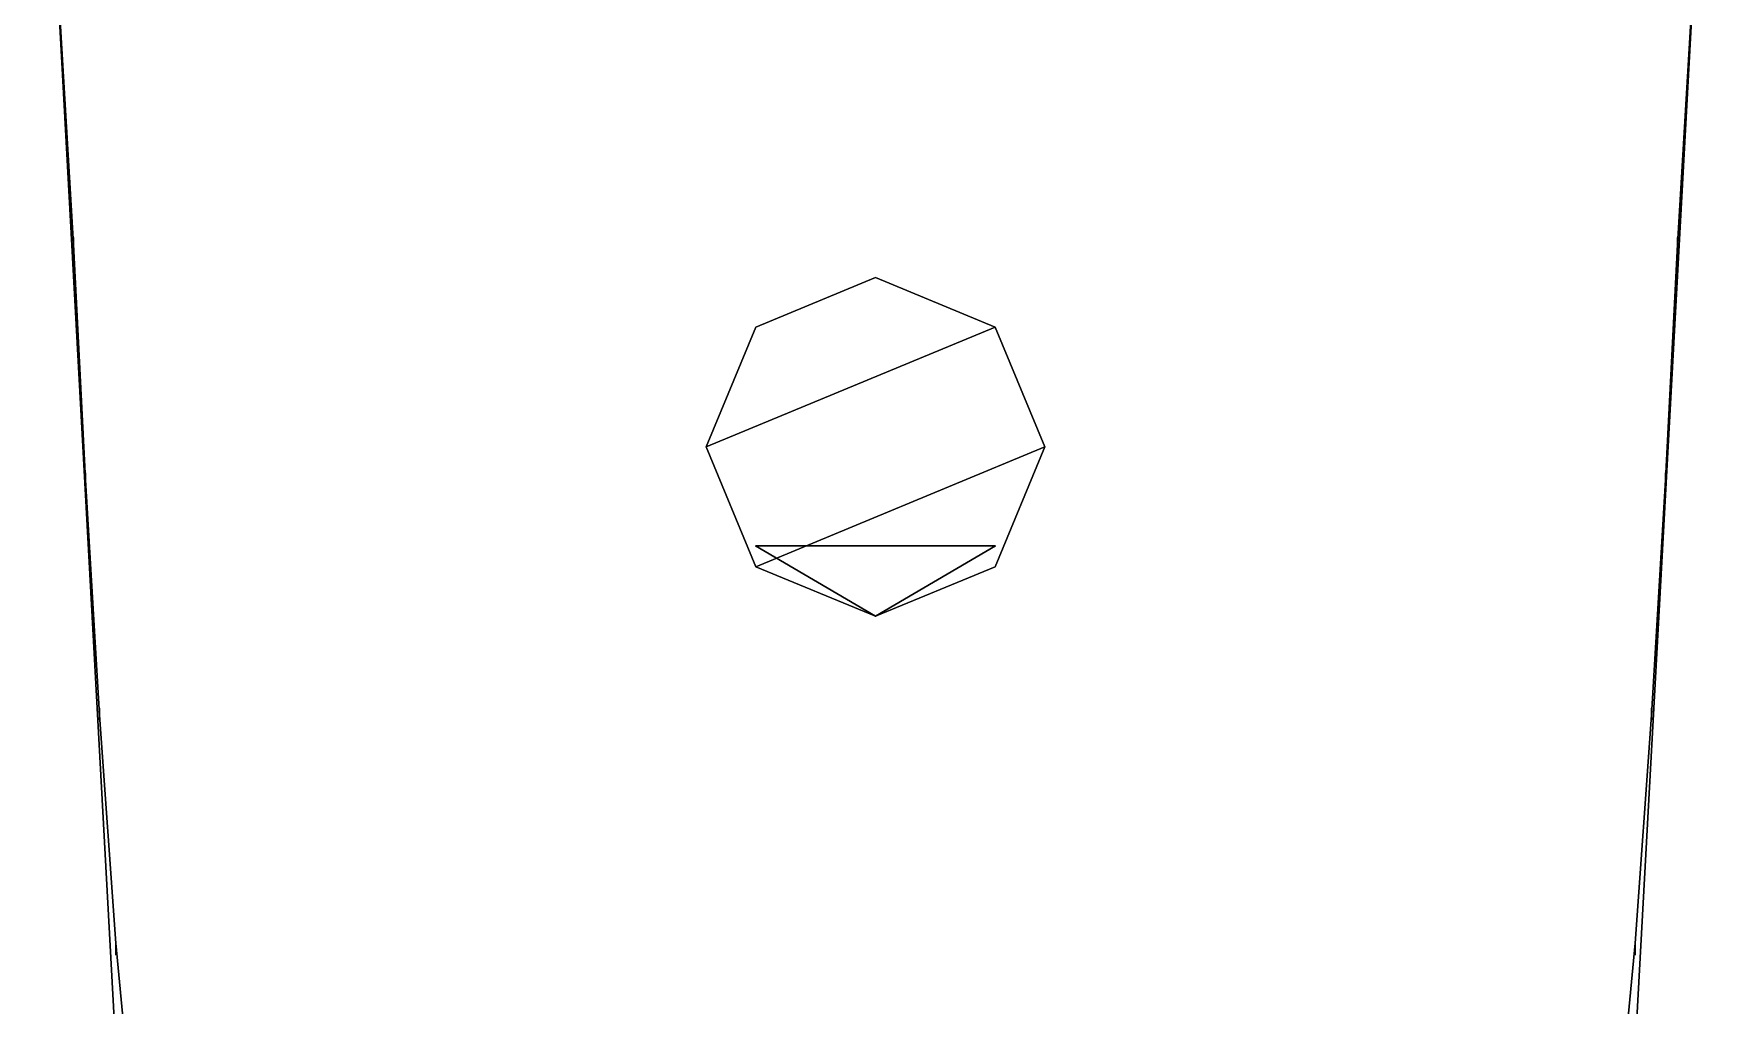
# Model space of a CAD drawing. Header units: millimetres. Extents: x -4 to 4, y -24.4 to 42.3.
# Drawn here: x -3.58 to 3.58, y -14.02 to -9.89 of the extents above; entities that cross this region are included whole.
import ezdxf

# ---------------------------------------------------------------- set-up
doc = ezdxf.new("R2010")
doc.units = ezdxf.units.MM
doc.layers.add('railings', color=6, linetype='Continuous')

msp = doc.modelspace()

# ---------------------------------------------------------------- linework, layer by layer
for points in [[(3.23, -14.21, -1.44), (-3.23, -14.21, -1.44), (-3.58, -7.84, -1.9), (3.58, -7.84, -1.9)], [(-3.58, -7.84, 1.68), (-3.23, -14.21, 1.68), (3.23, -14.21, 1.68), (3.58, -7.84, 1.68)], [(-3.58, -7.84, -1.9), (-3.23, -14.21, -1.44), (-3.23, -14.21, 1.68), (-3.58, -7.84, 1.68)], [(3.58, -7.84, 1.68), (3.23, -14.21, 1.68), (3.23, -14.21, -1.44), (3.58, -7.84, -1.9)], [(-0.72, -11.65, 3.86), (0.5091, -11.1409, 3.86), (0, -10.93, 3.86), (-0.5091, -11.1409, 3.86)], [(0.5091, -11.1409, 3.86), (-0.72, -11.65, 3.86), (-0.5091, -11.1409, 3.86), (0, -10.93, 3.86)], [(0, -10.93, 3.86), (-0.5091, -11.1409, 3.86), (-0.5091, -11.1409, 4.92), (0, -10.93, 4.92)], [(-0.5091, -11.1409, 3.86), (0, -10.93, 3.86), (0, -10.93, 4.92), (-0.5091, -11.1409, 4.92)], [(0.5091, -11.1409, 3.86), (0, -10.93, 3.86), (0, -10.93, 4.92), (0.5091, -11.1409, 4.92)], [(0, -10.93, 3.86), (0.5091, -11.1409, 3.86), (0.5091, -11.1409, 4.92), (0, -10.93, 4.92)], [(-0.5091, -11.1409, 3.86), (-0.72, -11.65, 3.86), (-0.72, -11.65, 4.92), (-0.5091, -11.1409, 4.92)], [(-0.72, -11.65, 3.86), (-0.5091, -11.1409, 3.86), (-0.5091, -11.1409, 4.92), (-0.72, -11.65, 4.92)], [(0.72, -11.65, 3.86), (-0.5091, -12.1591, 3.86), (-0.72, -11.65, 3.86), (0.5091, -11.1409, 3.86)], [(-0.5091, -12.1591, 3.86), (0.72, -11.65, 3.86), (0.5091, -11.1409, 3.86), (-0.72, -11.65, 3.86)], [(0.72, -11.65, 3.86), (0.5091, -11.1409, 3.86), (0.5091, -11.1409, 4.92), (0.72, -11.65, 4.92)], [(0.5091, -11.1409, 3.86), (0.72, -11.65, 3.86), (0.72, -11.65, 4.92), (0.5091, -11.1409, 4.92)], [(-0.72, -11.65, 3.86), (-0.5091, -12.1591, 3.86), (-0.5091, -12.1591, 4.92), (-0.72, -11.65, 4.92)], [(-0.5091, -12.1591, 3.86), (-0.72, -11.65, 3.86), (-0.72, -11.65, 4.92), (-0.5091, -12.1591, 4.92)], [(0, -12.37, 3.86), (0.5091, -12.1591, 3.86), (0.72, -11.65, 3.86), (-0.5091, -12.1591, 3.86)], [(0.5091, -12.1591, 3.86), (0, -12.37, 3.86), (-0.5091, -12.1591, 3.86), (0.72, -11.65, 3.86)], [(0.5091, -12.1591, 3.86), (0.72, -11.65, 3.86), (0.72, -11.65, 4.92), (0.5091, -12.1591, 4.92)], [(0.72, -11.65, 3.86), (0.5091, -12.1591, 3.86), (0.5091, -12.1591, 4.92), (0.72, -11.65, 4.92)], [(-0.51, -12.07, 1.68), (0, -12.37, 1.68), (0, -12.37, 3.86), (-0.51, -12.07, 3.86)], [(0.51, -12.07, 3.86), (0.51, -12.07, 1.68), (-0.51, -12.07, 1.68), (-0.51, -12.07, 3.86)], [(0, -12.37, 3.86), (0, -12.37, 1.68), (0.51, -12.07, 1.68), (0.51, -12.07, 3.86)], [(-0.5091, -12.1591, 3.86), (0, -12.37, 3.86), (0, -12.37, 4.92), (-0.5091, -12.1591, 4.92)], [(0, -12.37, 3.86), (-0.5091, -12.1591, 3.86), (-0.5091, -12.1591, 4.92), (0, -12.37, 4.92)], [(0, -12.37, 3.86), (0.5091, -12.1591, 3.86), (0.5091, -12.1591, 4.92), (0, -12.37, 4.92)], [(0.5091, -12.1591, 3.86), (0, -12.37, 3.86), (0, -12.37, 4.92), (0.5091, -12.1591, 4.92)]]:
    msp.add_3dface(points)
at = {"layer": 'railings'}
for points in [[(-3.41, -10.79, 2.68), (-3.41, -10.79, 2.73), (-3.47, -9.79, 2.73), (-3.47, -9.79, 2.68)], [(-3.47, -9.79, 2.68), (-3.47, -9.79, 2.73), (-3.41, -10.79, 2.73), (-3.41, -10.79, 2.68)], [(3.41, -10.79, 2.68), (3.41, -10.79, 2.73), (3.47, -9.79, 2.73), (3.47, -9.79, 2.68)], [(3.47, -9.79, 2.68), (3.47, -9.79, 2.73), (3.41, -10.79, 2.73), (3.41, -10.79, 2.68)], [(-3.41, -10.76, 1.68), (-3.41, -10.81, 1.68), (-3.41, -10.81, 2.68), (-3.41, -10.76, 2.68)], [(-3.41, -10.76, 2.68), (-3.41, -10.81, 2.68), (-3.41, -10.81, 1.68), (-3.41, -10.76, 1.68)], [(-3.41, -10.79, 2.68), (-3.41, -10.79, 2.73), (-3.36, -11.79, 2.73), (-3.36, -11.79, 2.68)], [(-3.36, -11.79, 2.68), (-3.36, -11.79, 2.73), (-3.41, -10.79, 2.73), (-3.41, -10.79, 2.68)], [(3.41, -10.79, 2.68), (3.41, -10.79, 2.73), (3.36, -11.79, 2.73), (3.36, -11.79, 2.68)], [(3.36, -11.79, 2.68), (3.36, -11.79, 2.73), (3.41, -10.79, 2.73), (3.41, -10.79, 2.68)], [(3.41, -10.76, 1.68), (3.41, -10.81, 1.68), (3.41, -10.81, 2.68), (3.41, -10.76, 2.68)], [(3.41, -10.76, 2.68), (3.41, -10.81, 2.68), (3.41, -10.81, 1.68), (3.41, -10.76, 1.68)], [(-3.36, -11.76, 2.68), (-3.36, -11.81, 2.68), (-3.36, -11.81, 1.68), (-3.36, -11.76, 1.68)], [(-3.36, -11.76, 1.68), (-3.36, -11.81, 1.68), (-3.36, -11.81, 2.68), (-3.36, -11.76, 2.68)], [(-3.3, -12.79, 2.68), (-3.3, -12.79, 2.73), (-3.36, -11.79, 2.73), (-3.36, -11.79, 2.68)], [(-3.36, -11.79, 2.68), (-3.36, -11.79, 2.73), (-3.3, -12.79, 2.73), (-3.3, -12.79, 2.68)], [(3.36, -11.79, 2.68), (3.36, -11.79, 2.73), (3.3, -12.79, 2.73), (3.3, -12.79, 2.68)], [(3.3, -12.79, 2.68), (3.3, -12.79, 2.73), (3.36, -11.79, 2.73), (3.36, -11.79, 2.68)], [(3.36, -11.76, 2.68), (3.36, -11.81, 2.68), (3.36, -11.81, 1.68), (3.36, -11.76, 1.68)], [(3.36, -11.76, 1.68), (3.36, -11.81, 1.68), (3.36, -11.81, 2.68), (3.36, -11.76, 2.68)], [(-3.3, -12.76, 2.68), (-3.3, -12.81, 2.68), (-3.3, -12.81, 1.68), (-3.3, -12.76, 1.68)], [(-3.3, -12.76, 1.68), (-3.3, -12.81, 1.68), (-3.3, -12.81, 2.68), (-3.3, -12.76, 2.68)], [(-3.23, -13.76, 2.68), (-3.23, -13.76, 2.73), (-3.3, -12.79, 2.73), (-3.3, -12.79, 2.68)], [(-3.3, -12.79, 2.68), (-3.3, -12.79, 2.73), (-3.23, -13.76, 2.73), (-3.23, -13.76, 2.68)], [(3.3, -12.79, 2.68), (3.3, -12.79, 2.73), (3.23, -13.76, 2.73), (3.23, -13.76, 2.68)], [(3.23, -13.76, 2.68), (3.23, -13.76, 2.73), (3.3, -12.79, 2.73), (3.3, -12.79, 2.68)], [(3.3, -12.76, 2.68), (3.3, -12.81, 2.68), (3.3, -12.81, 1.68), (3.3, -12.76, 1.68)], [(3.3, -12.76, 1.68), (3.3, -12.81, 1.68), (3.3, -12.81, 2.68), (3.3, -12.76, 2.68)], [(-3.23, -13.76, 2.68), (-3.23, -13.76, 2.73), (-3.09, -15.24, 2.73), (-3.09, -15.24, 2.68)], [(-3.09, -15.24, 2.68), (-3.09, -15.24, 2.73), (-3.23, -13.76, 2.73), (-3.23, -13.76, 2.68)], [(-3.23, -13.76, 1.68), (-3.23, -13.81, 1.68), (-3.23, -13.81, 2.68), (-3.23, -13.76, 2.68)], [(-3.23, -13.76, 2.68), (-3.23, -13.81, 2.68), (-3.23, -13.81, 1.68), (-3.23, -13.76, 1.68)], [(3.23, -13.76, 2.68), (3.23, -13.76, 2.73), (3.09, -15.24, 2.73), (3.09, -15.24, 2.68)], [(3.09, -15.24, 2.68), (3.09, -15.24, 2.73), (3.23, -13.76, 2.73), (3.23, -13.76, 2.68)], [(3.23, -13.76, 2.68), (3.23, -13.81, 2.68), (3.23, -13.81, 1.68), (3.23, -13.76, 1.68)], [(3.23, -13.76, 1.68), (3.23, -13.81, 1.68), (3.23, -13.81, 2.68), (3.23, -13.76, 2.68)]]:
    msp.add_3dface(points, dxfattribs=at)

doc.saveas('drawing.dxf')
